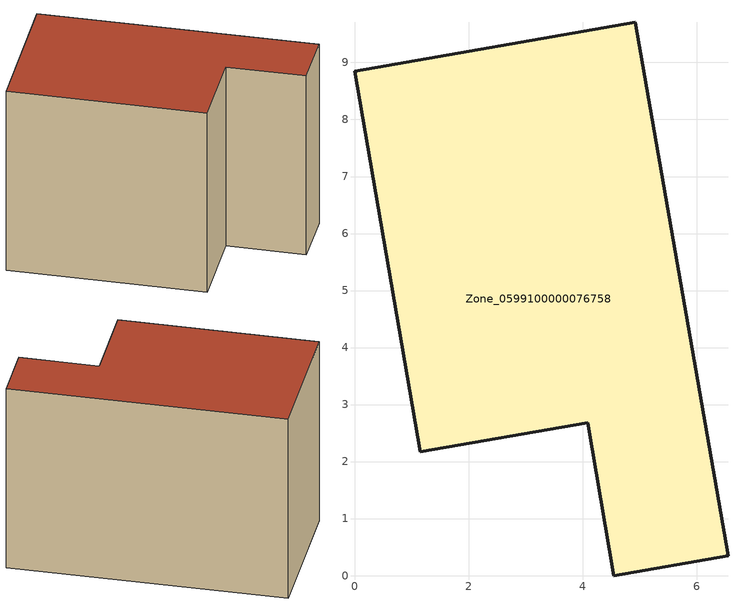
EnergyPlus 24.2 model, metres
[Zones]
Zone_0599100000076758
 floor ground (C_G): 4.09,2.68 1.15,2.17 0,8.85 4.92,9.7 6.55,0.35 4.55,0 z0
 wall outside (C_F): 4.92,9.7 0,8.85 1.15,2.17 4.09,2.68 4.55,0 6.55,0.35 4.92,9.7 z0:6.91
 roof outside (C_R): 4.55,0 6.55,0.35 4.92,9.7 0,8.85 1.15,2.17 4.09,2.68 z6.91
[BUILDING]
Pand.0599100000076758: North Axis=0; Terrain=City; Loads Convergence Tolerance Value=0.04; Temperature Convergence Tolerance Value=0.4; Solar Distribution=FullExterior; Maximum Number of Warmup Days=25; Minimum Number of Warmup Days=1
[Site:Location]
Rotterdam.The.Hague.AP_ZH_NLD Design_Conditions: Latitude=51.96; Longitude=4.45; Time Zone=1; Elevation=-4.5
[SITE:GROUNDTEMPERATURE:BUILDINGSURFACE]
18, 18, 18, 18, 18, 18, 18, 18, 18, 18, 18, 18
[MATERIAL] Thermal Absorptance=0.9; Solar Absorptance=0.7; Visible Absorptance=0.7
Name | Roughness | Thickness | Conductivity | Density | Specific Heat
G.TI.1946 | MediumSmooth | 0.15 | 1 | 540 | 1210
F.TI.1946 | Rough | 0.3 | 0.857143 | 1920 | 840
R.TI.1946 | MediumRough | 0.2 | 0.1 | 1500 | 1000
[CONSTRUCTION]
C_G: G.TI.1946
C_F: F.TI.1946
C_R: R.TI.1946
[ZONE]
Zone_0599100000076758: Type=1; Multiplier=1; Ceiling Height=Autocalculate; Volume=Autocalculate; Floor Area=autocalculate; Part of Total Floor Area=Yes
[ZONEINFILTRATION:DESIGNFLOWRATE]
Infil_Zone_0599100000076758: Zone or ZoneList or Space or SpaceList=Zone_0599100000076758; Schedule=AlwaysOn; Design Flow Rate Calculation Method=Flow/Area; Flow Rate per Floor Area=0.003; Constant Term Coefficient=1; Temperature Term Coefficient=0; Velocity Term Coefficient=0; Velocity Squared Term Coefficient=0
[HVACTEMPLATE:ZONE:IDEALLOADSAIRSYSTEM]
Zone_0599100000076758: Maximum Heating Supply Air Temperature=50; Minimum Cooling Supply Air Temperature=13; Maximum Heating Supply Air Humidity Ratio=0.0156; Minimum Cooling Supply Air Humidity Ratio=0.0077; Heating Limit=NoLimit; Cooling Limit=NoLimit; Dehumidification Control Type=ConstantSensibleHeatRatio; Cooling Sensible Heat Ratio=0.7; Dehumidification Setpoint=60; Humidification Control Type=None; Humidification Setpoint=30; Outdoor Air Method=None; Outdoor Air Flow Rate per Person=0.00944; Outdoor Air Flow Rate per Zone Floor Area=0; Outdoor Air Flow Rate per Zone=0; Demand Controlled Ventilation Type=None; Outdoor Air Economizer Type=NoEconomizer; Heat Recovery Type=None; Sensible Heat Recovery Effectiveness=0.7; Latent Heat Recovery Effectiveness=0.65
[ZONECONTROL:THERMOSTAT]
ThermostatControl_Zone_0599100000076758: Zone or ZoneList=Zone_0599100000076758; Control Type Schedule=DualSetpointControlType; Control 1=Thermostat_Zone_0599100000076758; Temperature Difference Between Cutout And Setpoint=0
[THERMOSTATSETPOINT:DUALSETPOINT]
Thermostat_Zone_0599100000076758: Heating Setpoint Temperature Schedule=HeatingSetpoint_Zone_0599100000076758; Cooling Setpoint Temperature Schedule=CoolingSetpoint_Zone_0599100000076758
[SCHEDULE:COMPACT]
HeatingSetpoint_Zone_0599100000076758: Through: 12/31, For: AllDays, Until: 24:00, 21
CoolingSetpoint_Zone_0599100000076758: Through: 12/31, For: AllDays, Until: 24:00, 24
DualSetpointControlType: Through: 12/31, For: AllDays, Until: 24:00, 4
AlwaysOn: Through: 12/31, For: AllDays, Until: 24:00, 1
